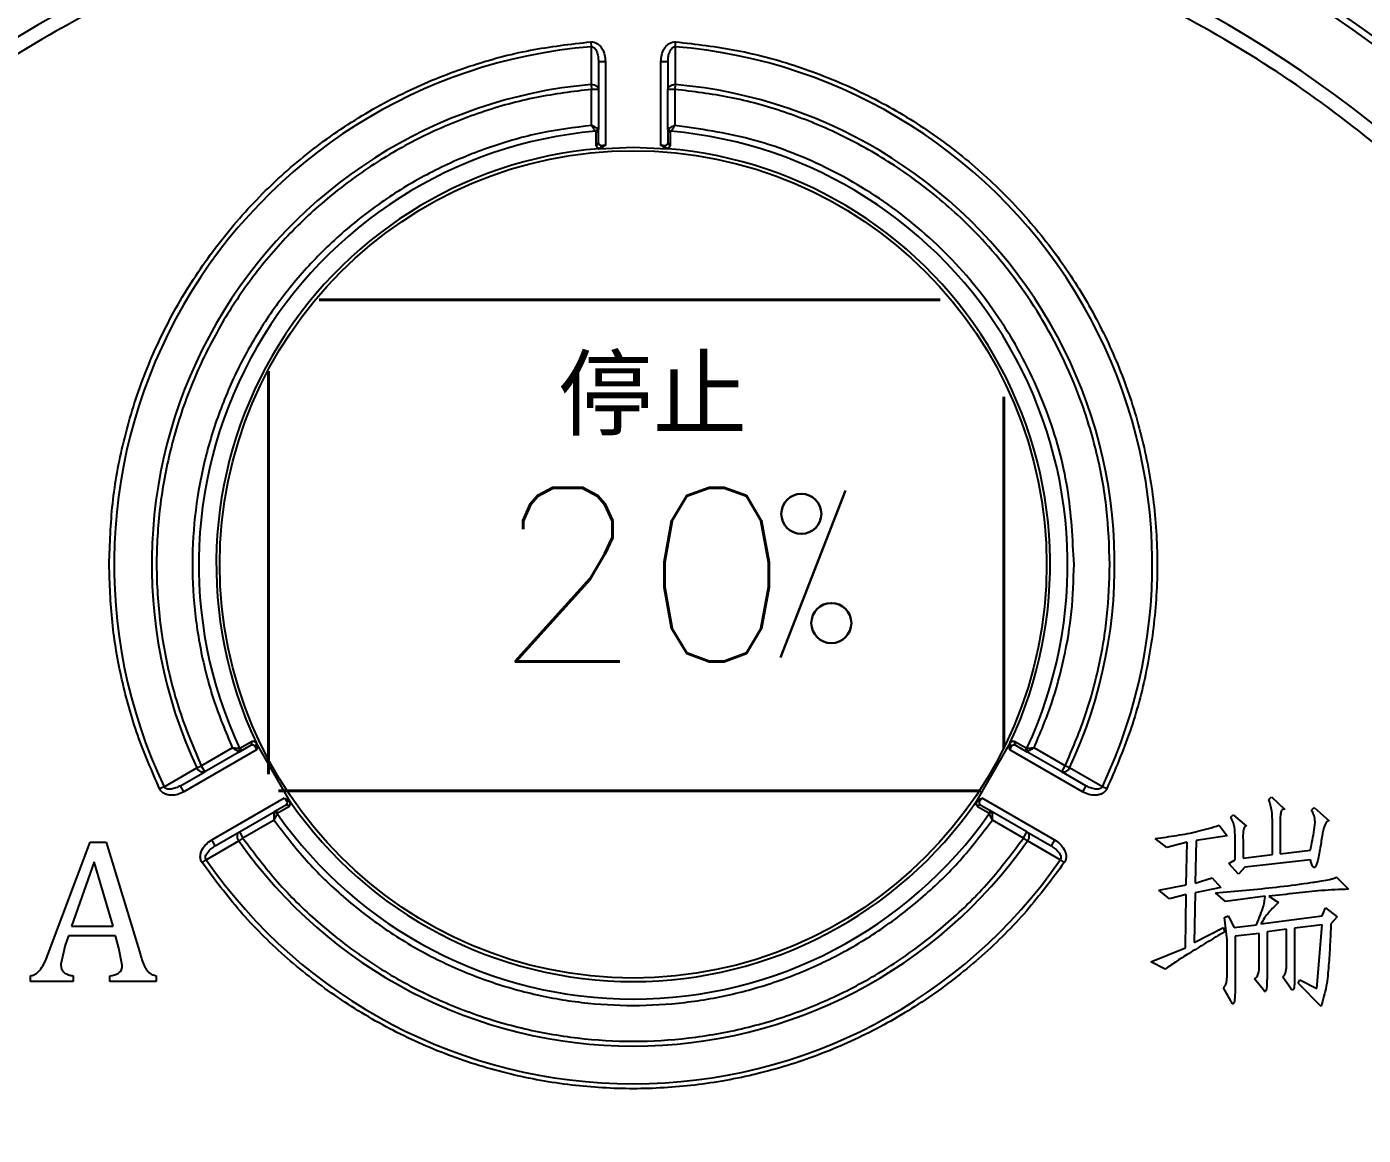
# Model space of a CAD drawing. Header units: millimetres. Extents: x 2055 to 5101, y 917 to 3070.
# Drawn here: x 2878.1 to 2974.2, y 2629.2 to 2708.9 of the extents above; entities that cross this region are included whole.
import ezdxf

# ---------------------------------------------------------------- set-up
doc = ezdxf.new("R2010")
doc.units = ezdxf.units.MM
for name, color, linetype, lineweight in [('AM_5', 3, 'Continuous', 25), ('DIM', 4, 'Continuous', 13), ('标注', 3, 'Continuous', 13), ('粗实线', 7, 'Continuous', 40)]:
    doc.layers.add(name, color=color, linetype=linetype, lineweight=lineweight)
doc.styles.add('01', font='txt.shx')
doc.styles.add('SLDTEXTSTYLE1', font='txt.shx', dxfattribs={"width": 0.7, "bigfont": 'gbcbig.shx'})
doc.dimstyles.new('SLDDIMSTYLE12$0', dxfattribs={"dimtxt": 12, "dimasz": 10, "dimexe": 0, "dimexo": 0.0625, "dimgap": 0.875, "dimtad": 1, "dimdec": 1, "dimlfac": 1.8, "dimrnd": 1e-09, "dimzin": 12, "dimdsep": 46, "dimtxsty": 'SLDTEXTSTYLE1', "dimcen": 0.09, "dimdle": 8.16, "dimclrd": 3, "dimclre": 3, "dimadec": 0, "dimazin": 3, "dimtfac": 1, "dimtdec": 1, "dimtofl": 0, "dimtmove": 0, "dimatfit": 3, "dimfxl": 0, "dimfrac": 2, "dimtolj": 1, "dimlwd": 5, "dimlwe": 5, "dimarcsym": 0})

# ---------------------------------------------------------------- blocks, each defined once
blk = doc.blocks.new('*D56')
at = {"layer": 'AM_5', "color": 3, "lineweight": 5, "transparency": 16777216}
blk.add_line((3029.97, 2850.879), (2635.57, 2850.879), dxfattribs=at)
at = {"layer": 'AM_5', "color": 3, "linetype": 'Continuous', "lineweight": 5, "transparency": 16777216}
for p, q in [((2635.57, 2840.879), (2635.57, 2527.093)), ((3041.646, 2517.093), (2635.57, 2517.093))]:
    blk.add_line(p, q, dxfattribs=at)
at = {"layer": 'AM_5', "color": 3, "transparency": 16777216}
for points in [[(2633.904, 2840.879), (2637.237, 2840.879), (2635.57, 2850.879)], [(2633.904, 2527.093), (2637.237, 2527.093), (2635.57, 2517.093)]]:
    blk.add_solid(points, dxfattribs=at)
at = {"layer": 'Defpoints', "color": 0, "transparency": 16777216}
for p in [(3030.032, 2850.879), (2635.57, 2517.093), (3041.708, 2517.093)]:
    blk.add_point(p, dxfattribs=at)
at = {"layer": 'AM_5', "color": 0, "transparency": 16777216, "insert": (2620.981, 2683.986), "char_height": 12, "attachment_point": 5, "rotation": 90, "style": 'SLDTEXTSTYLE1'}
blk.add_mtext('\\A1;{\\H2.28571x;335}', dxfattribs=at)

msp = doc.modelspace()

# ---------------------------------------------------------------- linework, layer by layer
at = {"color": 7, "linetype": 'Continuous', "lineweight": 25}
for p, q in [((2918.632, 2707.816), (2918.66, 2707.464)), ((2918.66, 2707.464), (2918.658, 2704.747)), ((2924.718, 2707.464), (2924.746, 2707.816)), ((2924.718, 2707.464), (2924.72, 2704.747)), ((2919.189, 2706.402), (2919.189, 2704.395)), ((2919.189, 2706.402), (2919.689, 2706.402)), ((2919.689, 2706.402), (2919.689, 2700.367)), ((2923.689, 2700.367), (2923.689, 2706.402)), ((2923.689, 2706.402), (2924.189, 2706.402)), ((2924.189, 2706.402), (2924.189, 2704.395)), ((2918.658, 2704.747), (2918.689, 2704.395)), ((2918.689, 2701.809), (2918.689, 2704.395)), ((2919.189, 2704.395), (2918.689, 2704.395)), ((2919.189, 2704.395), (2919.189, 2701.503)), ((2924.189, 2701.503), (2924.189, 2704.395)), ((2924.689, 2704.395), (2924.189, 2704.395)), ((2924.72, 2704.747), (2924.689, 2704.395)), ((2924.689, 2704.395), (2924.689, 2701.809)), ((2919.189, 2700.567), (2919.189, 2701.503)), ((2924.189, 2701.503), (2924.189, 2700.567)), ((2919.005, 2701.323), (2919.005, 2700.387)), ((2924.373, 2700.387), (2924.374, 2701.323)), ((2919.216, 2700.131), (2921.689, 2700.233)), ((2921.689, 2700.233), (2924.163, 2700.131)), ((2893.358, 2656.763), (2894.169, 2657.231)), ((2894.234, 2657.481), (2893.423, 2657.013)), ((2897.034, 2653.142), (2894.56, 2657.426)), ((2948.818, 2657.426), (2946.345, 2653.142)), ((2949.956, 2657.013), (2949.145, 2657.481)), ((2949.209, 2657.231), (2950.02, 2656.763)), ((2894.593, 2656.899), (2889.366, 2653.881)), ((2890.605, 2655.751), (2892.844, 2657.044)), ((2893.358, 2656.763), (2890.855, 2655.318)), ((2954.012, 2653.881), (2948.786, 2656.899)), ((2952.524, 2655.318), (2950.02, 2656.763)), ((2952.774, 2655.751), (2950.534, 2657.044)), ((2887.932, 2654.241), (2890.284, 2655.601)), ((2889.116, 2654.314), (2890.855, 2655.318)), ((2890.284, 2655.601), (2890.605, 2655.751)), ((2890.605, 2655.751), (2890.855, 2655.318)), ((2952.524, 2655.318), (2952.774, 2655.751)), ((2954.262, 2654.314), (2952.524, 2655.318)), ((2953.094, 2655.601), (2952.774, 2655.751)), ((2955.446, 2654.241), (2953.094, 2655.601)), ((2889.366, 2653.881), (2889.116, 2654.314)), ((2954.262, 2654.314), (2954.012, 2653.881)), ((2887.932, 2654.241), (2887.613, 2654.09)), ((2891.366, 2650.417), (2896.593, 2653.434)), ((2946.786, 2653.434), (2952.012, 2650.417)), ((2955.766, 2654.09), (2955.446, 2654.241)), ((2967.424, 2653.317), (2967.615, 2653.509)), ((2967.615, 2653.509), (2968.573, 2652.615)), ((2893.355, 2650.988), (2895.858, 2652.433)), ((2896.669, 2652.901), (2895.858, 2652.433)), ((2896.107, 2652.364), (2896.918, 2652.832)), ((2946.461, 2652.832), (2947.271, 2652.364)), ((2947.52, 2652.433), (2946.709, 2652.901)), ((2950.024, 2650.988), (2947.52, 2652.433)), ((2970.487, 2652.552), (2970.679, 2652.743)), ((2970.679, 2652.743), (2971.764, 2651.786)), ((2895.844, 2651.848), (2893.605, 2650.555)), ((2949.774, 2650.555), (2947.534, 2651.848)), ((2963.85, 2651.467), (2964.424, 2650.701)), ((2964.679, 2652.041), (2964.871, 2652.232)), ((2964.871, 2652.232), (2965.828, 2651.403)), ((2967.679, 2649.36), (2967.679, 2651.658)), ((2968.253, 2651.594), (2968.253, 2649.424)), ((2891.616, 2649.984), (2893.355, 2650.988)), ((2893.605, 2650.555), (2893.315, 2650.352)), ((2893.355, 2650.988), (2893.605, 2650.555)), ((2949.774, 2650.555), (2950.024, 2650.988)), ((2950.063, 2650.352), (2949.774, 2650.555)), ((2950.024, 2650.988), (2951.762, 2649.984)), ((2960.084, 2649.871), (2959.254, 2650.509)), ((2964.424, 2650.701), (2962.19, 2650.382)), ((2964.998, 2648.977), (2964.998, 2650.573)), ((2879.601, 2642.218), (2882.62, 2650.249)), ((2882.62, 2650.249), (2883.765, 2650.249)), ((2883.765, 2650.249), (2886.226, 2642.161)), ((2890.961, 2648.995), (2893.315, 2650.352)), ((2891.616, 2649.984), (2891.366, 2650.417)), ((2952.417, 2648.995), (2950.063, 2650.352)), ((2952.012, 2650.417), (2951.762, 2649.984)), ((2961.552, 2650.254), (2960.084, 2649.871)), ((2961.488, 2647.19), (2961.552, 2650.254)), ((2962.19, 2650.382), (2962.126, 2647.318)), ((2965.573, 2650.254), (2965.573, 2649.105)), ((2968.253, 2649.424), (2970.423, 2649.679)), ((2882.903, 2648.83), (2881.271, 2644.212)), ((2884.262, 2644.212), (2882.903, 2648.83)), ((2890.67, 2648.794), (2890.961, 2648.995)), ((2952.417, 2648.995), (2952.708, 2648.794)), ((2964.552, 2648.722), (2964.998, 2648.977)), ((2965.254, 2647.956), (2964.552, 2648.722)), ((2965.573, 2649.105), (2967.679, 2649.36)), ((2970.423, 2648.977), (2965.7, 2648.467)), ((2962.126, 2647.318), (2963.339, 2647.701)), ((2963.339, 2647.701), (2963.977, 2646.999)), ((2965.7, 2648.467), (2965.254, 2647.956)), ((2972.274, 2647.765), (2973.168, 2646.871)), ((2959.509, 2646.807), (2961.488, 2647.19)), ((2960.275, 2646.169), (2959.509, 2646.807)), ((2963.977, 2646.999), (2962.126, 2646.616)), ((2961.488, 2646.488), (2960.275, 2646.169)), ((2961.424, 2642.659), (2961.488, 2646.488)), ((2962.126, 2646.616), (2962.062, 2643.042)), ((2964.296, 2645.978), (2963.594, 2646.616)), ((2967.168, 2646.361), (2964.296, 2645.978)), ((2967.424, 2646.361), (2968.126, 2645.914)), ((2964.232, 2644.829), (2964.488, 2644.956)), ((2964.424, 2643.233), (2964.232, 2644.829)), ((2964.488, 2644.956), (2964.935, 2644.127)), ((2966.849, 2644.382), (2971.253, 2644.956)), ((2971.253, 2644.956), (2971.509, 2645.531)), ((2971.509, 2645.531), (2972.338, 2644.893)), ((2972.338, 2644.893), (2971.891, 2644.382)), ((2881.271, 2644.212), (2884.262, 2644.212)), ((2962.062, 2643.042), (2964.169, 2644.127)), ((2964.169, 2644.127), (2964.232, 2643.808)), ((2964.935, 2644.127), (2966.53, 2644.318)), ((2968.7, 2643.999), (2967.296, 2643.808)), ((2967.296, 2643.808), (2967.296, 2640.425)), ((2968.7, 2641.446), (2968.7, 2643.999)), ((2971.253, 2644.318), (2969.275, 2644.063)), ((2969.275, 2644.063), (2969.275, 2640.425)), ((2970.87, 2639.723), (2971.253, 2644.318)), ((2880.821, 2642.849), (2880.506, 2641.492)), ((2881.063, 2643.526), (2880.821, 2642.849)), ((2884.431, 2643.526), (2881.063, 2643.526)), ((2884.684, 2642.626), (2884.431, 2643.526)), ((2964.424, 2640.68), (2964.424, 2643.233)), ((2966.722, 2643.68), (2964.998, 2643.488)), ((2964.998, 2643.488), (2964.998, 2639.723)), ((2966.722, 2641.51), (2966.722, 2643.68)), ((2884.924, 2641.419), (2884.684, 2642.626)), ((2958.935, 2641.638), (2961.424, 2642.659)), ((2959.956, 2641.127), (2958.935, 2641.638)), ((2878.313, 2640.233), (2878.313, 2640.645)), ((2881.402, 2640.233), (2878.313, 2640.233)), ((2881.402, 2640.645), (2881.402, 2640.233)), ((2884.035, 2640.233), (2884.035, 2640.645)), ((2887.368, 2640.233), (2884.035, 2640.233)), ((2887.368, 2640.645), (2887.368, 2640.233)), ((2967.105, 2639.531), (2966.403, 2640.425)), ((2969.019, 2639.723), (2968.445, 2640.552)), ((2969.53, 2640.106), (2969.658, 2640.361)), ((2971.189, 2638.446), (2969.53, 2640.106)), ((2969.658, 2640.361), (2970.87, 2639.723)), ((2964.807, 2638.638), (2964.169, 2639.787))]:
    msp.add_line(p, q, dxfattribs=at)
for centre, radius in [((2921.689, 2635.233), 91.48), ((2921.689, 2670.233), 29.75)]:
    msp.add_circle(centre, radius, dxfattribs=at)
for centre, radius, start, end in [((2921.732, 2635.06), 99.998, 100.32817, 169.67428), ((2921.727, 2635.06), 99.998, 10.32572, 79.67183), ((2922.144, 2635.06), 99.998, 10.32572, 79.67183), ((2921.689, 2635.233), 90.341, 353.64897, 186.35103), ((2921.689, 2635.233), 89.875, 353.64897, 186.35103), ((2921.689, 2635.233), 85.319, 353.33017, 186.66983), ((2921.689, 2670.233), 37.354, 94.65071, 205.34929), ((2921.689, 2670.233), 37.354, 334.65071, 85.34929), ((2921.689, 2670.233), 34.646, 95.01875, 204.98125), ((2921.689, 2670.233), 34.646, 335.01875, 84.98125), ((2918.917, 2701.6), 0.229, 285.08166, 349.89538), ((2919, 2701.512), 0.19, 271.48927, 357.31228), ((2924.378, 2701.512), 0.19, 182.68772, 268.51073), ((2924.461, 2701.6), 0.229, 190.10462, 254.91834), ((2921.689, 2670.233), 31.264, 94.97704, 205.02296), ((2919, 2700.576), 0.189, 271.61698, 357.31954), ((2924.378, 2700.576), 0.189, 182.68018, 268.38303), ((2921.689, 2670.233), 31.264, 334.97704, 85.02296), ((2921.689, 2670.233), 30, 94.72923, 205.27077), ((2921.689, 2670.233), 30, 334.72923, 85.27077), ((2894.067, 2657.391), 0.189, 302.68018, 28.38303), ((2949.311, 2657.391), 0.189, 151.61698, 237.31954), ((2893.139, 2656.95), 0.229, 310.10462, 14.91834), ((2893.256, 2656.923), 0.19, 302.68772, 28.51073), ((2950.122, 2656.923), 0.19, 151.48927, 237.31228), ((2950.24, 2656.95), 0.229, 165.08166, 229.89538), ((2895.945, 2652.265), 0.19, 31.48927, 117.31228), ((2896.756, 2652.733), 0.189, 31.61705, 117.31843), ((2921.689, 2670.233), 30, 214.72923, 325.27077), ((2946.622, 2652.733), 0.189, 62.68018, 148.38303), ((2947.433, 2652.265), 0.19, 62.68772, 148.51073), ((2895.91, 2652.149), 0.229, 45.08166, 109.89538), ((2921.689, 2670.233), 31.264, 214.97704, 325.02296), ((2947.468, 2652.149), 0.229, 70.10462, 134.91834), ((2921.689, 2670.233), 34.646, 215.01875, 324.98125), ((2921.689, 2670.233), 37.354, 214.65071, 325.34929)]:
    msp.add_arc(centre, radius, start, end, dxfattribs=at)
for points in [[(2824.016, 2646.023), (2824.54, 2649.674), (2825.588, 2656.978), (2828.707, 2667.621), (2832.915, 2677.864), (2838.271, 2687.565), (2844.675, 2696.604), (2852.057, 2704.866), (2860.319, 2712.247), (2869.358, 2718.652), (2879.059, 2724.007), (2889.302, 2728.215), (2899.945, 2731.335), (2907.248, 2732.383), (2910.9, 2732.907)], [(2932.479, 2732.907), (2936.13, 2732.383), (2943.434, 2731.335), (2954.077, 2728.215), (2964.32, 2724.007), (2974.021, 2718.652), (2983.06, 2712.247), (2991.322, 2704.866), (2998.703, 2696.604), (3005.108, 2687.565), (3010.463, 2677.864), (3014.671, 2667.621), (3017.791, 2656.978), (3018.839, 2649.674), (3019.363, 2646.023)], [(2921.689, 2541.493), (2918.622, 2541.58), (2912.486, 2541.754), (2903.372, 2543.157), (2894.434, 2545.382), (2885.759, 2548.49), (2877.429, 2552.429), (2869.526, 2557.166), (2862.125, 2562.655), (2855.298, 2568.842), (2849.11, 2575.669), (2843.622, 2583.07), (2838.885, 2590.973), (2834.945, 2599.303), (2831.841, 2607.978), (2829.602, 2616.916), (2828.25, 2626.03), (2827.798, 2635.233), (2828.25, 2644.436), (2829.602, 2653.551), (2831.841, 2662.489), (2834.945, 2671.164), (2838.885, 2679.493), (2843.622, 2687.397), (2849.11, 2694.797), (2855.298, 2701.624), (2862.125, 2707.812), (2869.526, 2713.301), (2877.429, 2718.038), (2885.759, 2721.977), (2894.434, 2725.084), (2903.372, 2727.31), (2912.486, 2728.713), (2918.622, 2728.887), (2921.689, 2728.974)], [(2921.689, 2728.974), (2924.757, 2728.887), (2930.892, 2728.713), (2940.006, 2727.31), (2948.944, 2725.084), (2957.62, 2721.977), (2965.949, 2718.038), (2973.852, 2713.301), (2981.253, 2707.812), (2988.08, 2701.624), (2994.268, 2694.797), (2999.757, 2687.397), (3004.494, 2679.493), (3008.433, 2671.164), (3011.537, 2662.489), (3013.776, 2653.551), (3015.128, 2644.436), (3015.58, 2635.233), (3015.128, 2626.03), (3013.776, 2616.916), (3011.537, 2607.978), (3008.433, 2599.303), (3004.494, 2590.973), (2999.757, 2583.07), (2994.268, 2575.669), (2988.08, 2568.842), (2981.253, 2562.655), (2973.852, 2557.166), (2965.949, 2552.429), (2957.62, 2548.49), (2948.944, 2545.382), (2940.006, 2543.157), (2930.892, 2541.754), (2924.757, 2541.58), (2921.689, 2541.493)], [(2919.689, 2700.367), (2919.632, 2700.362), (2919.518, 2700.351), (2919.422, 2700.34), (2919.375, 2700.335)], [(2924.004, 2700.335), (2923.956, 2700.34), (2923.861, 2700.351), (2923.746, 2700.362), (2923.689, 2700.367)], [(2894.464, 2657.187), (2894.483, 2657.143), (2894.521, 2657.055), (2894.569, 2656.951), (2894.593, 2656.899)], [(2948.786, 2656.899), (2948.81, 2656.951), (2948.857, 2657.055), (2948.896, 2657.143), (2948.915, 2657.187)], [(2896.593, 2653.434), (2896.626, 2653.388), (2896.692, 2653.294), (2896.749, 2653.217), (2896.778, 2653.178)], [(2946.6, 2653.178), (2946.629, 2653.217), (2946.686, 2653.294), (2946.752, 2653.388), (2946.786, 2653.434)]]:
    msp.add_open_spline(points, degree=3, dxfattribs=at)
for points, knots in [([(2942.798, 2732.897), (2944.616, 2732.526), (2949.159, 2731.599), (2956.315, 2729.325), (2964.21, 2726.167), (2971.236, 2722.608), (2977.363, 2718.91), (2982.68, 2715.207), (2987.796, 2711.166), (2990.988, 2708.185), (2992.583, 2706.694)], [0, 0, 0, 0, 0.097589, 0.243722, 0.394103, 0.544483, 0.657403, 0.770324, 0.885162, 1, 1, 1, 1]), ([(2921.689, 2719.52), (2918.784, 2719.433), (2912.926, 2719.258), (2904.175, 2717.83), (2895.521, 2715.526), (2887.116, 2712.278), (2879.105, 2708.157), (2871.621, 2703.233), (2864.776, 2697.61), (2858.611, 2691.365), (2853.124, 2684.517), (2848.335, 2677.065), (2844.313, 2669.059), (2841.15, 2660.624), (2838.901, 2651.898), (2837.618, 2643.036), (2837.216, 2634.178), (2837.722, 2628.339), (2837.973, 2625.444)], [0, 0, 0, 0, 0.061282, 0.123596, 0.186618, 0.25, 0.313382, 0.376404, 0.438718, 0.5, 0.561282, 0.623596, 0.686618, 0.75, 0.813382, 0.876404, 0.938718, 1, 1, 1, 1]), ([(3005.405, 2625.444), (3005.656, 2628.339), (3006.163, 2634.178), (3005.761, 2643.036), (3004.478, 2651.898), (3002.228, 2660.624), (2999.065, 2669.059), (2995.044, 2677.065), (2990.254, 2684.517), (2984.767, 2691.365), (2978.603, 2697.61), (2971.757, 2703.233), (2964.273, 2708.157), (2956.262, 2712.278), (2947.857, 2715.526), (2939.204, 2717.83), (2930.453, 2719.258), (2924.594, 2719.433), (2921.689, 2719.52)], [0, 0, 0, 0, 0.061282, 0.123596, 0.186618, 0.25, 0.313382, 0.376404, 0.438718, 0.5, 0.561282, 0.623596, 0.686618, 0.75, 0.813382, 0.876404, 0.938718, 1, 1, 1, 1]), ([(2883.982, 2670.233), (2884.031, 2671.698), (2884.131, 2674.667), (2884.955, 2679.118), (2886.313, 2683.571), (2888.272, 2687.922), (2890.814, 2692.062), (2893.889, 2695.864), (2897.428, 2699.237), (2901.349, 2702.107), (2905.527, 2704.412), (2909.855, 2706.126), (2914.225, 2707.308), (2917.176, 2707.648), (2918.632, 2707.816)], [0, 0, 0, 0, 0.0782174, 0.1586088, 0.2410351, 0.3265141, 0.4128959, 0.5, 0.5870961, 0.6734776, 0.7589649, 0.8413829, 0.9217785, 1, 1, 1, 1]), ([(2918.632, 2707.816), (2918.713, 2707.815), (2918.879, 2707.812), (2919.103, 2707.703), (2919.295, 2707.544), (2919.492, 2707.281), (2919.655, 2706.893), (2919.678, 2706.566), (2919.689, 2706.402)], [0, 0, 0, 0, 0.122616, 0.250735, 0.37102, 0.501142, 0.75053, 1, 1, 1, 1]), ([(2918.66, 2707.464), (2918.682, 2707.465), (2918.724, 2707.467), (2918.809, 2707.441), (2918.905, 2707.371), (2918.996, 2707.25), (2919.096, 2707.05), (2919.173, 2706.763), (2919.184, 2706.524), (2919.189, 2706.402)], [0, 0, 0, 0, 0.04691, 0.093633, 0.194711, 0.311017, 0.43912, 0.713502, 1, 1, 1, 1]), ([(2923.689, 2706.402), (2923.701, 2706.566), (2923.723, 2706.893), (2923.887, 2707.281), (2924.084, 2707.544), (2924.275, 2707.704), (2924.5, 2707.812), (2924.665, 2707.815), (2924.746, 2707.816)], [0, 0, 0, 0, 0.249814, 0.499195, 0.628988, 0.749489, 0.877373, 1, 1, 1, 1]), ([(2924.189, 2706.402), (2924.195, 2706.524), (2924.205, 2706.763), (2924.283, 2707.05), (2924.382, 2707.251), (2924.474, 2707.371), (2924.57, 2707.441), (2924.655, 2707.467), (2924.697, 2707.465), (2924.718, 2707.464)], [0, 0, 0, 0, 0.286546, 0.561069, 0.68919, 0.805477, 0.906505, 0.953176, 1, 1, 1, 1]), ([(2924.746, 2707.816), (2926.216, 2707.646), (2929.189, 2707.302), (2933.568, 2706.111), (2937.841, 2704.412), (2941.903, 2702.177), (2945.66, 2699.463), (2949.032, 2696.333), (2951.957, 2692.869), (2954.42, 2689.13), (2956.427, 2685.128), (2957.963, 2680.863), (2958.988, 2676.378), (2959.46, 2671.767), (2959.365, 2667.132), (2958.7, 2662.582), (2957.542, 2658.194), (2956.353, 2655.448), (2955.766, 2654.09)], [0, 0, 0, 0, 0.060901, 0.123153, 0.186338, 0.25, 0.313662, 0.376847, 0.439099, 0.5, 0.560901, 0.623153, 0.686338, 0.75, 0.813662, 0.876847, 0.939099, 1, 1, 1, 1]), ([(2918.689, 2704.395), (2917.362, 2704.233), (2914.678, 2703.905), (2910.727, 2702.808), (2906.874, 2701.257), (2903.213, 2699.224), (2899.826, 2696.764), (2896.786, 2693.93), (2894.147, 2690.798), (2891.923, 2687.419), (2890.108, 2683.803), (2888.716, 2679.952), (2887.782, 2675.902), (2887.344, 2671.739), (2887.415, 2667.552), (2887.997, 2663.44), (2889.023, 2659.469), (2890.081, 2656.981), (2890.605, 2655.751)], [0, 0, 0, 0, 0.060923, 0.123178, 0.186353, 0.25, 0.313647, 0.376822, 0.439077, 0.5, 0.560923, 0.623178, 0.686353, 0.75, 0.813647, 0.876822, 0.939077, 1, 1, 1, 1]), ([(2918.658, 2704.747), (2918.723, 2704.745), (2918.823, 2704.741), (2918.947, 2704.7), (2919.03, 2704.657), (2919.1, 2704.601), (2919.147, 2704.541), (2919.182, 2704.471), (2919.186, 2704.423), (2919.189, 2704.395)], [0, 0, 0, 0, 0.236257, 0.361841, 0.499462, 0.616062, 0.749747, 0.853458, 1, 1, 1, 1]), ([(2924.189, 2704.395), (2924.192, 2704.423), (2924.196, 2704.471), (2924.231, 2704.541), (2924.278, 2704.601), (2924.348, 2704.657), (2924.432, 2704.7), (2924.556, 2704.741), (2924.655, 2704.745), (2924.72, 2704.747)], [0, 0, 0, 0, 0.146576, 0.250253, 0.383985, 0.500537, 0.638173, 0.763762, 1, 1, 1, 1]), ([(2955.982, 2670.233), (2955.938, 2671.56), (2955.847, 2674.25), (2955.104, 2678.282), (2953.669, 2683.008), (2951.123, 2688.239), (2947.579, 2692.951), (2943.853, 2696.526), (2940.315, 2699.138), (2936.542, 2701.243), (2932.631, 2702.816), (2928.679, 2703.909), (2926.007, 2704.234), (2924.689, 2704.395)], [0, 0, 0, 0, 0.078279, 0.158714, 0.241169, 0.369329, 0.499889, 0.58697, 0.673343, 0.758831, 0.841277, 0.921717, 1, 1, 1, 1]), ([(2918.689, 2701.809), (2917.458, 2701.65), (2914.996, 2701.332), (2911.375, 2700.3), (2907.858, 2698.864), (2904.506, 2696.985), (2901.404, 2694.717), (2898.63, 2692.119), (2896.207, 2689.243), (2894.158, 2686.128), (2892.485, 2682.796), (2891.206, 2679.261), (2890.343, 2675.559), (2889.93, 2671.739), (2889.979, 2667.896), (2890.494, 2664.132), (2891.41, 2660.481), (2892.366, 2658.189), (2892.844, 2657.044)], [0, 0, 0, 0, 0.061605, 0.123206, 0.186371, 0.25, 0.313629, 0.376794, 0.438402, 0.5, 0.561607, 0.623206, 0.686371, 0.75, 0.813629, 0.876794, 0.938399, 1, 1, 1, 1]), ([(2919.142, 2701.56), (2919.119, 2701.573), (2919.069, 2701.601), (2918.963, 2701.659), (2918.834, 2701.73), (2918.743, 2701.78), (2918.689, 2701.809)], [0, 0, 0, 0, 0.233582, 0.498754, 0.705363, 1, 1, 1, 1]), ([(2918.977, 2701.38), (2918.962, 2701.402), (2918.93, 2701.449), (2918.864, 2701.55), (2918.781, 2701.671), (2918.723, 2701.758), (2918.689, 2701.809)], [0, 0, 0, 0, 0.233264, 0.498761, 0.703431, 1, 1, 1, 1]), ([(2919.189, 2701.503), (2919.187, 2701.514), (2919.182, 2701.535), (2919.155, 2701.552), (2919.142, 2701.56)], [0, 0, 0, 0, 0.544669, 1, 1, 1, 1]), ([(2924.236, 2701.56), (2924.223, 2701.552), (2924.196, 2701.535), (2924.192, 2701.514), (2924.189, 2701.503)], [0, 0, 0, 0, 0.455331, 1, 1, 1, 1]), ([(2924.689, 2701.809), (2924.635, 2701.78), (2924.544, 2701.73), (2924.416, 2701.659), (2924.309, 2701.601), (2924.259, 2701.573), (2924.236, 2701.56)], [0, 0, 0, 0, 0.294715, 0.501246, 0.766459, 1, 1, 1, 1]), ([(2924.689, 2701.809), (2924.655, 2701.758), (2924.597, 2701.671), (2924.515, 2701.55), (2924.448, 2701.449), (2924.416, 2701.402), (2924.402, 2701.38)], [0, 0, 0, 0, 0.29649, 0.501239, 0.766694, 1, 1, 1, 1]), ([(2953.407, 2670.233), (2953.314, 2672.067), (2953.125, 2675.83), (2951.552, 2681.418), (2948.957, 2686.816), (2945.298, 2691.706), (2940.776, 2695.811), (2935.648, 2698.905), (2930.235, 2700.999), (2926.506, 2701.543), (2924.689, 2701.809)], [0, 0, 0, 0, 0.117513, 0.241217, 0.369421, 0.5, 0.630579, 0.758783, 0.882487, 1, 1, 1, 1]), ([(2918.977, 2701.38), (2918.985, 2701.371), (2919.001, 2701.353), (2919.004, 2701.333), (2919.005, 2701.323)], [0, 0, 0, 0, 0.494942, 1, 1, 1, 1]), ([(2919.375, 2700.335), (2919.347, 2700.348), (2919.29, 2700.377), (2919.21, 2700.453), (2919.198, 2700.522), (2919.189, 2700.567)], [0, 0, 0, 0, 0.237187, 0.50093, 1, 1, 1, 1]), ([(2924.189, 2700.567), (2924.181, 2700.522), (2924.168, 2700.453), (2924.089, 2700.377), (2924.031, 2700.348), (2924.004, 2700.335)], [0, 0, 0, 0, 0.49907, 0.762814, 1, 1, 1, 1]), ([(2924.374, 2701.323), (2924.375, 2701.333), (2924.377, 2701.353), (2924.393, 2701.371), (2924.402, 2701.38)], [0, 0, 0, 0, 0.505052, 1, 1, 1, 1]), ([(2919.005, 2700.387), (2919.009, 2700.362), (2919.016, 2700.314), (2919.072, 2700.247), (2919.157, 2700.189), (2919.243, 2700.161), (2919.285, 2700.148)], [0, 0, 0, 0, 0.254366, 0.499564, 0.753303, 1, 1, 1, 1]), ([(2919.689, 2700.367), (2919.617, 2700.314), (2919.506, 2700.234), (2919.345, 2700.153), (2919.256, 2700.138), (2919.216, 2700.131)], [0, 0, 0, 0, 0.50022, 0.769201, 1, 1, 1, 1]), ([(2919.285, 2700.148), (2919.281, 2700.146), (2919.273, 2700.142), (2919.25, 2700.135), (2919.23, 2700.133), (2919.216, 2700.131)], [0, 0, 0, 0, 0.217261, 0.447737, 1, 1, 1, 1]), ([(2919.375, 2700.335), (2919.375, 2700.334), (2919.375, 2700.333), (2919.374, 2700.329), (2919.373, 2700.312), (2919.367, 2700.273), (2919.349, 2700.222), (2919.32, 2700.175), (2919.297, 2700.157), (2919.285, 2700.148)], [0, 0, 0, 0, 0.001948, 0.016581, 0.057088, 0.21499, 0.505225, 0.751514, 1, 1, 1, 1]), ([(2924.163, 2700.131), (2924.122, 2700.138), (2924.034, 2700.153), (2923.872, 2700.234), (2923.761, 2700.314), (2923.689, 2700.367)], [0, 0, 0, 0, 0.230272, 0.499766, 1, 1, 1, 1]), ([(2924.093, 2700.148), (2924.082, 2700.156), (2924.059, 2700.174), (2924.031, 2700.219), (2924.011, 2700.274), (2924.006, 2700.315), (2924.003, 2700.335)], [0, 0, 0, 0, 0.235887, 0.4884405, 0.747071, 1, 1, 1, 1]), ([(2924.093, 2700.148), (2924.135, 2700.161), (2924.221, 2700.189), (2924.307, 2700.247), (2924.363, 2700.314), (2924.37, 2700.362), (2924.373, 2700.387)], [0, 0, 0, 0, 0.246649, 0.500433, 0.745582, 1, 1, 1, 1]), ([(2924.163, 2700.131), (2924.148, 2700.133), (2924.128, 2700.135), (2924.105, 2700.142), (2924.097, 2700.146), (2924.093, 2700.148)], [0, 0, 0, 0, 0.552263, 0.782739, 1, 1, 1, 1]), ([(2887.613, 2654.09), (2887.057, 2655.365), (2885.945, 2657.915), (2884.837, 2661.945), (2884.113, 2666.062), (2884.026, 2668.843), (2883.982, 2670.233)], [0, 0, 0, 0, 0.249992, 0.5, 0.749992, 1, 1, 1, 1]), ([(2950.534, 2657.044), (2950.974, 2658.089), (2951.854, 2660.18), (2952.731, 2663.473), (2953.303, 2666.832), (2953.372, 2669.1), (2953.407, 2670.233)], [0, 0, 0, 0, 0.25001, 0.5, 0.75001, 1, 1, 1, 1]), ([(2952.774, 2655.751), (2953.265, 2656.897), (2954.248, 2659.188), (2955.227, 2662.804), (2955.866, 2666.495), (2955.944, 2668.987), (2955.982, 2670.233)], [0, 0, 0, 0, 0.249991, 0.5, 0.749991, 1, 1, 1, 1]), ([(2894.169, 2657.231), (2894.213, 2657.247), (2894.279, 2657.27), (2894.384, 2657.24), (2894.438, 2657.204), (2894.464, 2657.187)], [0, 0, 0, 0, 0.4990702, 0.7628142, 1, 1, 1, 1]), ([(2894.58, 2657.358), (2894.548, 2657.388), (2894.481, 2657.448), (2894.388, 2657.493), (2894.302, 2657.509), (2894.257, 2657.49), (2894.234, 2657.481)], [0, 0, 0, 0, 0.2466492, 0.5004333, 0.7455821, 1, 1, 1, 1]), ([(2894.58, 2657.358), (2894.578, 2657.344), (2894.574, 2657.314), (2894.548, 2657.265), (2894.512, 2657.224), (2894.482, 2657.2), (2894.469, 2657.191), (2894.465, 2657.188), (2894.464, 2657.187), (2894.464, 2657.187)], [0, 0, 0, 0, 0.248005, 0.494133, 0.79068, 0.942964, 0.982795, 0.994176, 1, 1, 1, 1]), ([(2894.56, 2657.426), (2894.566, 2657.413), (2894.574, 2657.395), (2894.58, 2657.371), (2894.58, 2657.362), (2894.58, 2657.358)], [0, 0, 0, 0, 0.552263, 0.782739, 1, 1, 1, 1]), ([(2894.56, 2657.426), (2894.574, 2657.388), (2894.605, 2657.304), (2894.617, 2657.124), (2894.602, 2656.987), (2894.593, 2656.899)], [0, 0, 0, 0, 0.230272, 0.499766, 1, 1, 1, 1]), ([(2948.786, 2656.899), (2948.776, 2656.987), (2948.762, 2657.124), (2948.773, 2657.304), (2948.804, 2657.388), (2948.818, 2657.426)], [0, 0, 0, 0, 0.50022, 0.769201, 1, 1, 1, 1]), ([(2949.145, 2657.481), (2949.122, 2657.49), (2949.076, 2657.509), (2948.991, 2657.493), (2948.897, 2657.448), (2948.831, 2657.388), (2948.798, 2657.358)], [0, 0, 0, 0, 0.254366, 0.499564, 0.753303, 1, 1, 1, 1]), ([(2948.798, 2657.358), (2948.798, 2657.362), (2948.798, 2657.371), (2948.804, 2657.395), (2948.812, 2657.413), (2948.818, 2657.426)], [0, 0, 0, 0, 0.217261, 0.447737, 1, 1, 1, 1]), ([(2948.915, 2657.187), (2948.915, 2657.187), (2948.914, 2657.188), (2948.91, 2657.19), (2948.896, 2657.2), (2948.866, 2657.225), (2948.831, 2657.265), (2948.804, 2657.314), (2948.8, 2657.344), (2948.798, 2657.358)], [0, 0, 0, 0, 0.001948, 0.016581, 0.057088, 0.21499, 0.505225, 0.751514, 1, 1, 1, 1]), ([(2948.915, 2657.187), (2948.94, 2657.204), (2948.994, 2657.24), (2949.099, 2657.27), (2949.166, 2657.247), (2949.209, 2657.231)], [0, 0, 0, 0, 0.237187, 0.50093, 1, 1, 1, 1]), ([(2892.844, 2657.044), (2892.896, 2657.012), (2892.985, 2656.957), (2893.111, 2656.882), (2893.214, 2656.818), (2893.263, 2656.789), (2893.286, 2656.776)], [0, 0, 0, 0, 0.294715, 0.501246, 0.766459, 1, 1, 1, 1]), ([(2892.844, 2657.044), (2892.906, 2657.04), (2893.009, 2657.033), (2893.156, 2657.022), (2893.276, 2657.015), (2893.333, 2657.011), (2893.359, 2657.009)], [0, 0, 0, 0, 0.29649, 0.501239, 0.766694, 1, 1, 1, 1]), ([(2893.286, 2656.776), (2893.299, 2656.769), (2893.328, 2656.754), (2893.348, 2656.76), (2893.358, 2656.763)], [0, 0, 0, 0, 0.4553313, 1, 1, 1, 1]), ([(2893.423, 2657.013), (2893.413, 2657.009), (2893.395, 2657.001), (2893.371, 2657.007), (2893.359, 2657.009)], [0, 0, 0, 0, 0.505052, 1, 1, 1, 1]), ([(2950.019, 2657.009), (2950.007, 2657.007), (2949.984, 2657.001), (2949.965, 2657.009), (2949.956, 2657.013)], [0, 0, 0, 0, 0.494942, 1, 1, 1, 1]), ([(2950.019, 2657.009), (2950.045, 2657.011), (2950.102, 2657.015), (2950.223, 2657.022), (2950.369, 2657.033), (2950.473, 2657.04), (2950.534, 2657.044)], [0, 0, 0, 0, 0.233264, 0.498761, 0.703431, 1, 1, 1, 1]), ([(2950.02, 2656.763), (2950.031, 2656.76), (2950.05, 2656.754), (2950.079, 2656.769), (2950.093, 2656.776)], [0, 0, 0, 0, 0.544669, 1, 1, 1, 1]), ([(2950.534, 2657.044), (2950.482, 2657.012), (2950.393, 2656.957), (2950.268, 2656.882), (2950.164, 2656.818), (2950.115, 2656.789), (2950.093, 2656.776)], [0, 0, 0, 0, 0.294637, 0.501246, 0.766418, 1, 1, 1, 1]), ([(2890.855, 2655.318), (2890.829, 2655.306), (2890.785, 2655.286), (2890.707, 2655.281), (2890.632, 2655.292), (2890.548, 2655.325), (2890.469, 2655.375), (2890.371, 2655.462), (2890.319, 2655.546), (2890.284, 2655.601)], [0, 0, 0, 0, 0.1465757, 0.2502527, 0.383985, 0.5005373, 0.6381731, 0.7637622, 1, 1, 1, 1]), ([(2953.094, 2655.601), (2953.06, 2655.546), (2953.007, 2655.462), (2952.91, 2655.375), (2952.83, 2655.325), (2952.747, 2655.292), (2952.671, 2655.281), (2952.594, 2655.286), (2952.55, 2655.306), (2952.524, 2655.318)], [0, 0, 0, 0, 0.2362575, 0.3618415, 0.4994624, 0.6160623, 0.7497471, 0.8534584, 1, 1, 1, 1]), ([(2889.116, 2654.314), (2889.008, 2654.258), (2888.795, 2654.148), (2888.508, 2654.071), (2888.285, 2654.057), (2888.135, 2654.076), (2888.026, 2654.124), (2887.961, 2654.185), (2887.942, 2654.222), (2887.932, 2654.241)], [0, 0, 0, 0, 0.286546, 0.561069, 0.68919, 0.805477, 0.906505, 0.953176, 1, 1, 1, 1]), ([(2955.446, 2654.241), (2955.436, 2654.222), (2955.417, 2654.185), (2955.352, 2654.124), (2955.243, 2654.076), (2955.093, 2654.057), (2954.87, 2654.071), (2954.583, 2654.148), (2954.371, 2654.258), (2954.262, 2654.314)], [0, 0, 0, 0, 0.04691, 0.093633, 0.194711, 0.311017, 0.43912, 0.713502, 1, 1, 1, 1]), ([(2889.366, 2653.881), (2889.219, 2653.809), (2888.924, 2653.665), (2888.506, 2653.613), (2888.179, 2653.652), (2887.946, 2653.738), (2887.739, 2653.878), (2887.654, 2654.02), (2887.613, 2654.09)], [0, 0, 0, 0, 0.249814, 0.499195, 0.628988, 0.749489, 0.877373, 1, 1, 1, 1]), ([(2896.593, 2653.434), (2896.674, 2653.398), (2896.8, 2653.343), (2896.95, 2653.243), (2897.007, 2653.174), (2897.034, 2653.142)], [0, 0, 0, 0, 0.50022, 0.769201, 1, 1, 1, 1]), ([(2946.345, 2653.142), (2946.371, 2653.174), (2946.428, 2653.243), (2946.579, 2653.343), (2946.704, 2653.398), (2946.786, 2653.434)], [0, 0, 0, 0, 0.230272, 0.499766, 1, 1, 1, 1]), ([(2955.766, 2654.09), (2955.724, 2654.02), (2955.639, 2653.878), (2955.432, 2653.738), (2955.198, 2653.652), (2954.872, 2653.613), (2954.454, 2653.665), (2954.16, 2653.809), (2954.012, 2653.881)], [0, 0, 0, 0, 0.122616, 0.250735, 0.37102, 0.501142, 0.75053, 1, 1, 1, 1]), ([(2895.858, 2652.433), (2895.85, 2652.426), (2895.835, 2652.412), (2895.833, 2652.379), (2895.833, 2652.364)], [0, 0, 0, 0, 0.544669, 1, 1, 1, 1]), ([(2896.778, 2653.178), (2896.78, 2653.148), (2896.784, 2653.083), (2896.758, 2652.977), (2896.704, 2652.931), (2896.669, 2652.901)], [0, 0, 0, 0, 0.237187, 0.50093, 1, 1, 1, 1]), ([(2896.778, 2653.178), (2896.796, 2653.186), (2896.834, 2653.202), (2896.892, 2653.212), (2896.945, 2653.211), (2896.972, 2653.199), (2896.984, 2653.194)], [0, 0, 0, 0, 0.252938, 0.511572, 0.764122, 1, 1, 1, 1]), ([(2896.918, 2652.832), (2896.937, 2652.848), (2896.976, 2652.878), (2897.005, 2652.96), (2897.013, 2653.063), (2896.994, 2653.151), (2896.984, 2653.194)], [0, 0, 0, 0, 0.254366, 0.499564, 0.753303, 1, 1, 1, 1]), ([(2896.984, 2653.194), (2896.988, 2653.192), (2896.996, 2653.187), (2897.013, 2653.17), (2897.025, 2653.154), (2897.034, 2653.142)], [0, 0, 0, 0, 0.217261, 0.447737, 1, 1, 1, 1]), ([(2946.345, 2653.142), (2946.353, 2653.154), (2946.365, 2653.17), (2946.383, 2653.187), (2946.39, 2653.192), (2946.394, 2653.194)], [0, 0, 0, 0, 0.552263, 0.782739, 1, 1, 1, 1]), ([(2946.394, 2653.194), (2946.385, 2653.151), (2946.366, 2653.063), (2946.373, 2652.96), (2946.403, 2652.878), (2946.441, 2652.848), (2946.461, 2652.832)], [0, 0, 0, 0, 0.246649, 0.500433, 0.745582, 1, 1, 1, 1]), ([(2946.6, 2653.178), (2946.579, 2653.187), (2946.543, 2653.203), (2946.486, 2653.212), (2946.435, 2653.211), (2946.408, 2653.2), (2946.394, 2653.194)], [0, 0, 0, 0, 0.284642, 0.500317, 0.748404, 1, 1, 1, 1]), ([(2946.709, 2652.901), (2946.674, 2652.931), (2946.621, 2652.977), (2946.594, 2653.083), (2946.598, 2653.148), (2946.6, 2653.178)], [0, 0, 0, 0, 0.49907, 0.762814, 1, 1, 1, 1]), ([(2947.546, 2652.364), (2947.545, 2652.379), (2947.543, 2652.412), (2947.528, 2652.426), (2947.52, 2652.433)], [0, 0, 0, 0, 0.455331, 1, 1, 1, 1]), ([(2967.679, 2651.658), (2967.68, 2651.942), (2967.683, 2652.509), (2967.51, 2653.048), (2967.424, 2653.317)], [0, 0, 0, 0, 0.501356, 1, 1, 1, 1]), ([(2968.573, 2652.615), (2968.548, 2652.622), (2968.511, 2652.631), (2968.46, 2652.625), (2968.414, 2652.606), (2968.365, 2652.563), (2968.288, 2652.431), (2968.234, 2652.097), (2968.246, 2651.796), (2968.253, 2651.594)], [0, 0, 0, 0, 0.062894, 0.093186, 0.125519, 0.183459, 0.250862, 0.500262, 1, 1, 1, 1]), ([(2970.423, 2649.679), (2970.52, 2650.161), (2970.664, 2650.883), (2970.784, 2651.745), (2970.681, 2652.235), (2970.552, 2652.446), (2970.487, 2652.552)], [0, 0, 0, 0, 0.500403, 0.750061, 0.875011, 1, 1, 1, 1]), ([(2895.833, 2652.364), (2895.833, 2652.338), (2895.834, 2652.281), (2895.837, 2652.16), (2895.84, 2652.013), (2895.843, 2651.909), (2895.844, 2651.848)], [0, 0, 0, 0, 0.233582, 0.498754, 0.705363, 1, 1, 1, 1]), ([(2896.072, 2652.311), (2896.06, 2652.287), (2896.035, 2652.237), (2895.981, 2652.128), (2895.917, 2651.996), (2895.871, 2651.903), (2895.844, 2651.848)], [0, 0, 0, 0, 0.2332643, 0.4987609, 0.7034308, 1, 1, 1, 1]), ([(2895.844, 2651.848), (2896.597, 2650.861), (2898.104, 2648.887), (2900.807, 2646.268), (2903.81, 2643.94), (2907.113, 2641.976), (2910.628, 2640.425), (2914.266, 2639.32), (2917.967, 2638.66), (2921.689, 2638.444), (2925.411, 2638.66), (2929.113, 2639.32), (2932.75, 2640.425), (2936.265, 2641.976), (2939.568, 2643.94), (2942.571, 2646.268), (2945.275, 2648.887), (2946.781, 2650.861), (2947.534, 2651.848)], [0, 0, 0, 0, 0.061605, 0.123206, 0.186371, 0.25, 0.313629, 0.376794, 0.438402, 0.5, 0.561607, 0.623206, 0.686371, 0.75, 0.813629, 0.876794, 0.938399, 1, 1, 1, 1]), ([(2896.072, 2652.311), (2896.075, 2652.323), (2896.083, 2652.346), (2896.099, 2652.358), (2896.107, 2652.364)], [0, 0, 0, 0, 0.494942, 1, 1, 1, 1]), ([(2947.271, 2652.364), (2947.279, 2652.358), (2947.296, 2652.346), (2947.303, 2652.323), (2947.307, 2652.311)], [0, 0, 0, 0, 0.505052, 1, 1, 1, 1]), ([(2947.534, 2651.848), (2947.507, 2651.903), (2947.461, 2651.996), (2947.397, 2652.128), (2947.343, 2652.237), (2947.318, 2652.287), (2947.307, 2652.311)], [0, 0, 0, 0, 0.2964897, 0.501239, 0.7666941, 1, 1, 1, 1]), ([(2947.534, 2651.848), (2947.536, 2651.909), (2947.539, 2652.013), (2947.541, 2652.16), (2947.544, 2652.281), (2947.545, 2652.338), (2947.546, 2652.364)], [0, 0, 0, 0, 0.294715, 0.501246, 0.766459, 1, 1, 1, 1]), ([(2959.254, 2650.509), (2959.773, 2650.584), (2960.802, 2650.733), (2962.346, 2651.01), (2963.344, 2651.313), (2963.85, 2651.467)], [0, 0, 0, 0, 0.334798, 0.663306, 1, 1, 1, 1]), ([(2964.998, 2650.573), (2964.99, 2650.827), (2964.978, 2651.208), (2964.877, 2651.713), (2964.745, 2651.932), (2964.679, 2652.041)], [0, 0, 0, 0, 0.500501, 0.750743, 1, 1, 1, 1]), ([(2971.764, 2651.786), (2971.741, 2651.787), (2971.708, 2651.788), (2971.665, 2651.775), (2971.607, 2651.741), (2971.4, 2651.483), (2971.342, 2651.14), (2971.232, 2650.529), (2971.12, 2649.825), (2970.991, 2649.052), (2970.843, 2648.606), (2970.785, 2648.495), (2970.756, 2648.462), (2970.729, 2648.443), (2970.704, 2648.433), (2970.682, 2648.433), (2970.662, 2648.438), (2970.638, 2648.454), (2970.564, 2648.538), (2970.493, 2648.721), (2970.447, 2648.892), (2970.423, 2648.977)], [0, 0, 0, 0, 0.015707, 0.023084, 0.031298, 0.062594, 0.249246, 0.264592, 0.499319, 0.749347, 0.813344, 0.828624, 0.83674, 0.844073, 0.851536, 0.855317, 0.859027, 0.866095, 0.875169, 0.937439, 1, 1, 1, 1]), ([(2893.227, 2650.555), (2893.219, 2650.597), (2893.202, 2650.69), (2893.22, 2650.809), (2893.266, 2650.918), (2893.322, 2650.962), (2893.355, 2650.988)], [0, 0, 0, 0, 0.232288, 0.500069, 0.706084, 1, 1, 1, 1]), ([(2893.315, 2650.352), (2893.296, 2650.384), (2893.259, 2650.449), (2893.238, 2650.519), (2893.227, 2650.555)], [0, 0, 0, 0, 0.493554, 1, 1, 1, 1]), ([(2893.605, 2650.555), (2894.408, 2649.486), (2896.034, 2647.325), (2898.96, 2644.452), (2902.23, 2641.892), (2905.82, 2639.737), (2909.645, 2638.035), (2913.619, 2636.818), (2917.65, 2636.099), (2921.689, 2635.862), (2925.728, 2636.099), (2929.76, 2636.818), (2933.734, 2638.035), (2937.558, 2639.737), (2941.148, 2641.892), (2944.419, 2644.452), (2947.344, 2647.325), (2948.97, 2649.486), (2949.774, 2650.555)], [0, 0, 0, 0, 0.060923, 0.123178, 0.186353, 0.25, 0.313647, 0.376822, 0.439077, 0.5, 0.560923, 0.623178, 0.686353, 0.75, 0.813647, 0.876822, 0.939077, 1, 1, 1, 1]), ([(2950.024, 2650.988), (2950.057, 2650.962), (2950.113, 2650.918), (2950.159, 2650.809), (2950.176, 2650.69), (2950.159, 2650.597), (2950.151, 2650.555)], [0, 0, 0, 0, 0.29395, 0.49993, 0.767731, 1, 1, 1, 1]), ([(2950.151, 2650.555), (2950.141, 2650.519), (2950.12, 2650.449), (2950.082, 2650.384), (2950.063, 2650.352)], [0, 0, 0, 0, 0.5064463, 1, 1, 1, 1]), ([(2965.828, 2651.403), (2965.813, 2651.403), (2965.786, 2651.404), (2965.747, 2651.398), (2965.714, 2651.378), (2965.658, 2651.32), (2965.598, 2651.152), (2965.553, 2650.785), (2965.565, 2650.466), (2965.573, 2650.254)], [0, 0, 0, 0, 0.03671, 0.062559, 0.092069, 0.125794, 0.250448, 0.500152, 1, 1, 1, 1]), ([(2890.67, 2648.794), (2890.631, 2648.865), (2890.55, 2649.01), (2890.532, 2649.259), (2890.574, 2649.504), (2890.704, 2649.807), (2890.958, 2650.142), (2891.23, 2650.325), (2891.366, 2650.417)], [0, 0, 0, 0, 0.122616, 0.250735, 0.37102, 0.501142, 0.75053, 1, 1, 1, 1]), ([(2890.961, 2648.995), (2890.949, 2649.013), (2890.927, 2649.049), (2890.907, 2649.135), (2890.92, 2649.253), (2890.978, 2649.392), (2891.102, 2649.579), (2891.312, 2649.79), (2891.513, 2649.918), (2891.616, 2649.984)], [0, 0, 0, 0, 0.04691, 0.093633, 0.194711, 0.311017, 0.43912, 0.713502, 1, 1, 1, 1]), ([(2951.762, 2649.984), (2951.865, 2649.918), (2952.067, 2649.79), (2952.277, 2649.579), (2952.4, 2649.392), (2952.459, 2649.253), (2952.471, 2649.135), (2952.451, 2649.049), (2952.429, 2649.013), (2952.417, 2648.995)], [0, 0, 0, 0, 0.2865456, 0.5610687, 0.6891901, 0.8054766, 0.906505, 0.9531764, 1, 1, 1, 1]), ([(2952.012, 2650.417), (2952.148, 2650.325), (2952.421, 2650.142), (2952.675, 2649.807), (2952.804, 2649.504), (2952.846, 2649.259), (2952.828, 2649.01), (2952.748, 2648.865), (2952.708, 2648.794)], [0, 0, 0, 0, 0.249814, 0.499195, 0.628988, 0.749489, 0.877373, 1, 1, 1, 1]), ([(2952.708, 2648.794), (2951.826, 2647.606), (2950.042, 2645.204), (2946.82, 2642.007), (2943.213, 2639.156), (2939.246, 2636.756), (2935.017, 2634.859), (2930.62, 2633.504), (2926.159, 2632.702), (2921.689, 2632.439), (2917.22, 2632.702), (2912.758, 2633.504), (2908.361, 2634.859), (2904.132, 2636.756), (2900.166, 2639.156), (2896.558, 2642.007), (2893.336, 2645.204), (2891.552, 2647.606), (2890.67, 2648.794)], [0, 0, 0, 0, 0.060901, 0.123153, 0.186338, 0.25, 0.313662, 0.376847, 0.439099, 0.5, 0.560901, 0.623153, 0.686338, 0.75, 0.813662, 0.876847, 0.939099, 1, 1, 1, 1]), ([(2963.594, 2646.616), (2965.055, 2646.738), (2967.263, 2646.921), (2969.803, 2647.251), (2971.081, 2647.442), (2971.703, 2647.553), (2972.019, 2647.63), (2972.166, 2647.672), (2972.229, 2647.704), (2972.26, 2647.722), (2972.27, 2647.73), (2972.275, 2647.738), (2972.277, 2647.75), (2972.275, 2647.758), (2972.274, 2647.765)], [0, 0, 0, 0, 0.499866, 0.755184, 0.873269, 0.940653, 0.9703, 0.984189, 0.992842, 0.99431, 0.996215, 0.997059, 0.997763, 1, 1, 1, 1]), ([(2973.168, 2646.871), (2972.513, 2646.846), (2971.25, 2646.799), (2969.338, 2646.584), (2968.079, 2646.437), (2967.424, 2646.361)], [0, 0, 0, 0, 0.340904, 0.65699, 1, 1, 1, 1]), ([(2966.53, 2644.318), (2966.629, 2644.555), (2966.813, 2644.997), (2967.067, 2645.67), (2967.134, 2646.125), (2967.168, 2646.361)], [0, 0, 0, 0, 0.359332, 0.669185, 1, 1, 1, 1]), ([(2968.126, 2645.914), (2967.881, 2645.686), (2967.39, 2645.23), (2967.03, 2644.665), (2966.849, 2644.382)], [0, 0, 0, 0, 0.498794, 1, 1, 1, 1]), ([(2964.232, 2643.808), (2963.83, 2643.565), (2963.021, 2643.078), (2961.88, 2642.376), (2960.845, 2641.744), (2960.238, 2641.323), (2959.956, 2641.127)], [0, 0, 0, 0, 0.279532, 0.560917, 0.796186, 1, 1, 1, 1]), ([(2971.891, 2644.382), (2971.872, 2643.882), (2971.833, 2642.883), (2971.735, 2641.388), (2971.604, 2639.89), (2971.328, 2638.927), (2971.189, 2638.446)], [0, 0, 0, 0, 0.250078, 0.500157, 0.750158, 1, 1, 1, 1]), ([(2878.313, 2640.645), (2878.4, 2640.664), (2878.575, 2640.703), (2878.877, 2640.9), (2879.273, 2641.39), (2879.47, 2641.887), (2879.601, 2642.218)], [0, 0, 0, 0, 0.12504, 0.250236, 0.499874, 1, 1, 1, 1]), ([(2886.226, 2642.161), (2886.321, 2641.835), (2886.44, 2641.427), (2886.717, 2641.004), (2886.96, 2640.765), (2887.204, 2640.693), (2887.368, 2640.645)], [0, 0, 0, 0, 0.50046, 0.628361, 0.750703, 1, 1, 1, 1]), ([(2880.506, 2641.492), (2880.513, 2641.375), (2880.523, 2641.199), (2880.629, 2640.99), (2880.792, 2640.822), (2881.061, 2640.703), (2881.288, 2640.664), (2881.402, 2640.645)], [0, 0, 0, 0, 0.249595, 0.377929, 0.49984, 0.749543, 1, 1, 1, 1]), ([(2884.035, 2640.645), (2884.258, 2640.684), (2884.537, 2640.732), (2884.793, 2640.947), (2884.909, 2641.14), (2884.918, 2641.307), (2884.924, 2641.419)], [0, 0, 0, 0, 0.499477, 0.62618, 0.750315, 1, 1, 1, 1]), ([(2966.403, 2640.425), (2966.442, 2640.455), (2966.52, 2640.516), (2966.631, 2640.682), (2966.742, 2641.014), (2966.73, 2641.311), (2966.722, 2641.51)], [0, 0, 0, 0, 0.125102, 0.250487, 0.500275, 1, 1, 1, 1]), ([(2968.445, 2640.552), (2968.494, 2640.615), (2968.593, 2640.741), (2968.682, 2641.05), (2968.693, 2641.288), (2968.7, 2641.446)], [0, 0, 0, 0, 0.2496128, 0.5003947, 1, 1, 1, 1]), ([(2964.169, 2639.787), (2964.222, 2639.846), (2964.33, 2639.966), (2964.41, 2640.283), (2964.418, 2640.521), (2964.424, 2640.68)], [0, 0, 0, 0, 0.248888, 0.499184, 1, 1, 1, 1]), ([(2967.296, 2640.425), (2967.293, 2640.261), (2967.287, 2639.984), (2967.265, 2639.682), (2967.202, 2639.56), (2967.183, 2639.539), (2967.169, 2639.528), (2967.154, 2639.522), (2967.138, 2639.521), (2967.121, 2639.524), (2967.11, 2639.529), (2967.105, 2639.531)], [0, 0, 0, 0, 0.502708, 0.847693, 0.895837, 0.915403, 0.932716, 0.94869, 0.964469, 0.98124, 1, 1, 1, 1]), ([(2969.275, 2640.425), (2969.271, 2640.259), (2969.267, 2640.011), (2969.236, 2639.747), (2969.188, 2639.653), (2969.168, 2639.635), (2969.15, 2639.626), (2969.135, 2639.623), (2969.12, 2639.625), (2969.093, 2639.634), (2969.057, 2639.669), (2969.033, 2639.703), (2969.019, 2639.723)], [0, 0, 0, 0, 0.499283, 0.748654, 0.782672, 0.812583, 0.827376, 0.841874, 0.856441, 0.872129, 0.928496, 1, 1, 1, 1]), ([(2964.998, 2639.723), (2964.995, 2639.528), (2964.989, 2639.197), (2964.967, 2638.839), (2964.902, 2638.68), (2964.878, 2638.648), (2964.857, 2638.635), (2964.84, 2638.63), (2964.823, 2638.631), (2964.813, 2638.635), (2964.807, 2638.638)], [0, 0, 0, 0, 0.503394, 0.856186, 0.905523, 0.941888, 0.956666, 0.970428, 0.984465, 1, 1, 1, 1])]:
    msp.add_open_spline(points, degree=3, knots=knots, dxfattribs=at)
at = {"layer": 'DIM', "lineweight": 30}
msp.add_line((2936.967, 2675.556), (2932.28, 2663.529), dxfattribs=at)
for centre in [(2933.786, 2673.868), (2935.945, 2666.011)]:
    msp.add_circle(centre, 1.441, dxfattribs=at)
at = {"layer": '粗实线', "linetype": 'ByBlock'}
for points in [[(2899.081, 2689.268), (2943.784, 2689.268)], [(2895.452, 2655.141), (2895.452, 2684.129)], [(2948.362, 2682.279), (2948.362, 2656.991)], [(2946.703, 2653.936), (2896.162, 2653.936)]]:
    msp.add_lwpolyline(points, dxfattribs=at)

# ---------------------------------------------------------------- texts
at = {"layer": '标注', "attachment_point": 1, "style": '01'}
for s, insert, char_height, width in [('停止', (2916.261, 2685.029), 5, 36.52107), ('20', (2911.622, 2675.747), 12.5, 59.61248)]:
    msp.add_mtext(s, dxfattribs=dict(at, insert=insert, char_height=char_height, width=width))

# ---------------------------------------------------------------- dimensions: what is measured, and where the dimension line sits
at = {"layer": 'AM_5'}
dim = msp.add_linear_dim(base=(2635.57, 2517.093), p1=(3030.032, 2850.879), p2=(3041.708, 2517.093), angle=90, text='{\\H2.28571x;335}', dimstyle='SLDDIMSTYLE12$0', override={"dimlfac": 1}, dxfattribs=at)
dim.commit()
dim.dimension.update_dxf_attribs({"geometry": '*D56', "text_midpoint": (2620.981, 2683.986)})

doc.saveas('drawing.dxf')
